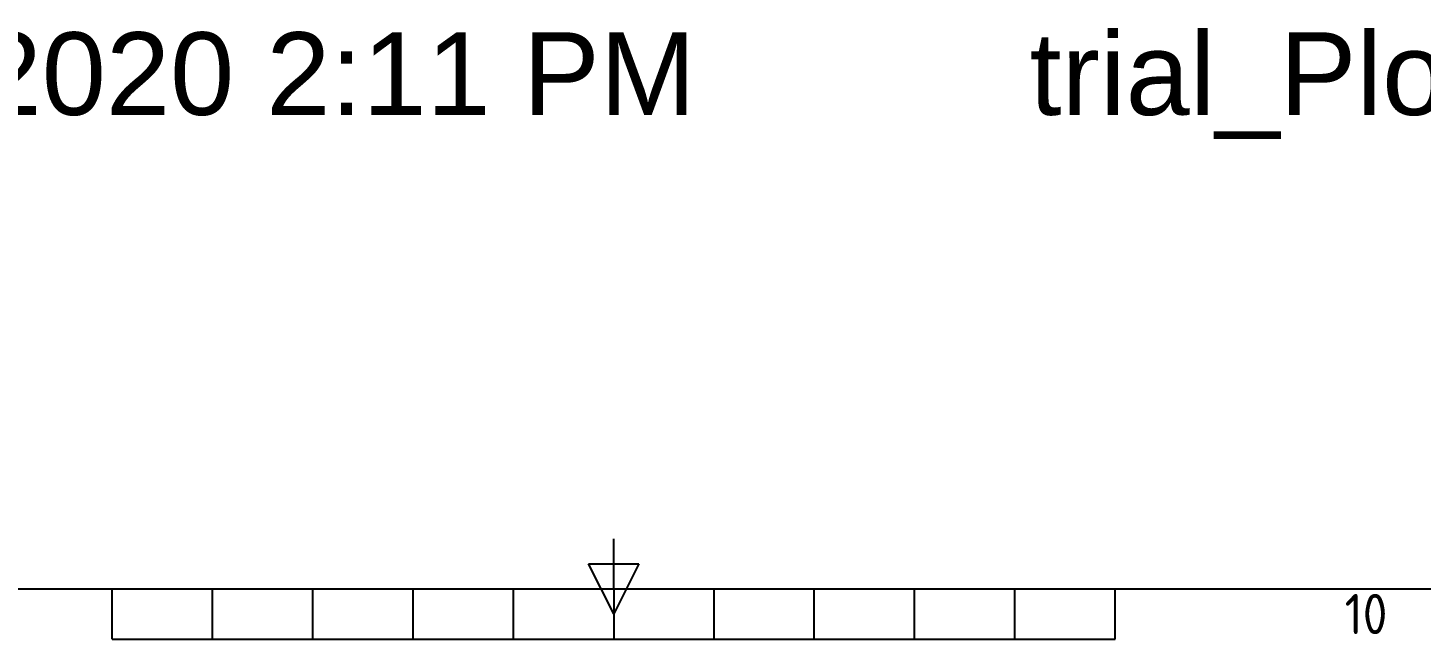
# Model space of a CAD drawing. Header units: millimetres. Extents: x -423347 to 1063494, y -223262 to 828147.
# Drawn here: x 216703 to 462546, y -196711 to -88984 of the extents above; entities that cross this region are included whole.
import ezdxf
from ezdxf.enums import TextEntityAlignment as Align

# ---------------------------------------------------------------- set-up
doc = ezdxf.new("R2010")
doc.units = ezdxf.units.MM
doc.layers.add('Title Block', color=7, linetype='Continuous')
doc.layers.add('TITLE_BLOCK', color=7, linetype='Continuous')
doc.styles.add('ISO Proportional', font='isocp.shx')
doc.styles.get("Standard").update_dxf_attribs({"font": 'arial.ttf'})

# ---------------------------------------------------------------- blocks, each defined once
blk = doc.blocks.new('ISO A1 title block')
at = {"layer": 'Title Block'}
for p, q in [((420, 20), (420, 25)), ((417.5, 22.5), (422.5, 22.5)), ((420, 17.5), (417.5, 22.5)), ((422.5, 22.5), (420, 17.5)), ((20, 20), (820, 20)), ((370, 15), (370, 20)), ((380, 15), (380, 20)), ((390, 15), (390, 20)), ((400, 15), (400, 20)), ((410, 15), (410, 20)), ((420, 20), (420, 15)), ((430, 15), (430, 20)), ((440, 15), (440, 20)), ((450, 15), (450, 20)), ((460, 15), (460, 20)), ((470, 15), (470, 20)), ((370, 15), (470, 15))]:
    blk.add_line(p, q, dxfattribs=at)
at = {"layer": 'Title Block', "style": 'ISO Proportional'}
blk.add_text('10', height=4, dxfattribs=at).set_placement((495, 17.5), align=Align.MIDDLE)
at = {"layer": 'Title Block', "style": 'ISO Proportional', "flags": 8}
for tag, p in [('DESIGNED_BY', (652, 43)), ('CHECKED_BY', (684, 43)), ('APPROVED_BY_DATE', (709, 43)), ('FILENAME', (747, 43)), ('DATE', (772, 43)), ('SCALE', (802, 43)), ('EDITION', (787, 23)), ('SHEET', (802, 23))]:
    blk.add_attdef(tag, text='', height=2.5, dxfattribs=at).set_placement(p, align=Align.MIDDLE_LEFT)
for tag, height, p in [('TITLE', 5, (772.5, 35)), ('OWNER', 5, (687.5, 30)), ('DRAWING_NUMBER', 3, (755, 25))]:
    blk.add_attdef(tag, text='', height=height, dxfattribs=at).set_placement(p, align=Align.MIDDLE)
blk = doc.blocks.new('REVDATE')
at = {"color": 41, "true_color": 0xf4ee51, "flags": 8}
for tag in ['USER', 'REVDATE', 'FNAME']:
    blk.add_attdef(tag, (0, 0), '', height=4.95, dxfattribs=at)

msp = doc.modelspace()

# ---------------------------------------------------------------- block references
at = {"layer": 'Title Block', "xscale": 1770.048651675113, "yscale": 1770.048651675113, "zscale": 1770.048651675113}
msp.add_blockref('ISO A1 title block', (-423346.992, -223261.641), dxfattribs=at)
at = {"layer": 'TITLE_BLOCK', "color": 41, "true_color": 0xf4ee51}
ref = msp.add_blockref('REVDATE', (-36549.819, -104328.92), dxfattribs=dict(at, xscale=2943.40907882797, yscale=2943.40907882797, zscale=2943.40907882797))
ref.add_attrib('REVDATE', '19/10/2020 2:11 PM', (151260.762, -104328.92), dxfattribs={"color": 41, "true_color": 0xf4ee51, "height": 14569.87494})
ref.add_attrib('FNAME', 'trial_Plots PROFILES-Nigel-2.dwg', (393454.941, -104328.92), dxfattribs={"color": 41, "true_color": 0xf4ee51, "height": 14569.87494})

doc.saveas('drawing.dxf')
